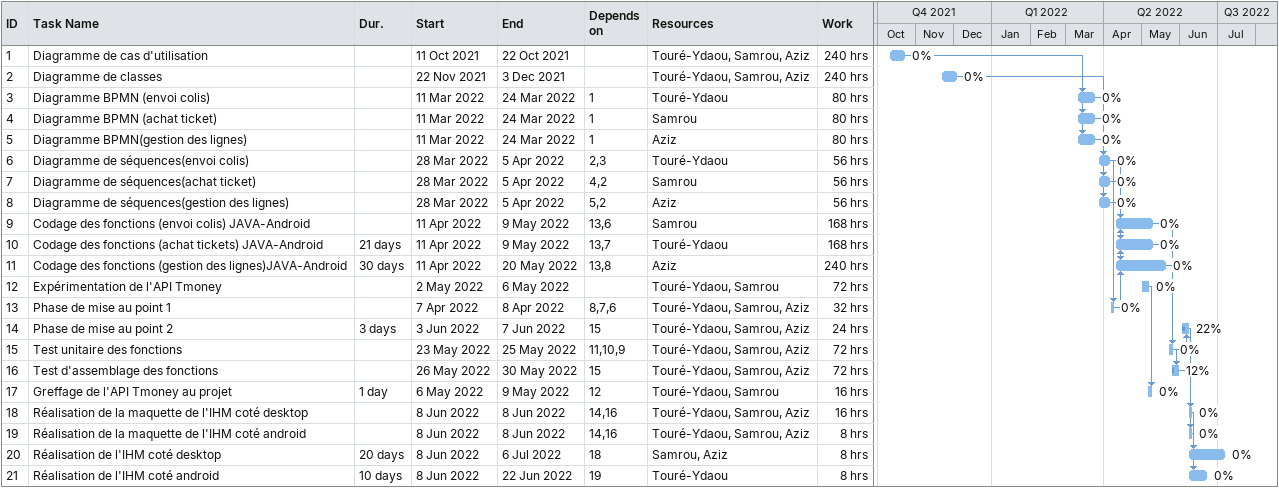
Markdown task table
| ID | Task | Duration | Start | Finish | Predecessors | Resources | % complete | Work (h) |
|---|---|---|---|---|---|---|---|---|
| 1 | Diagramme de cas d'utilisation |  | 2021-10-11 | 2021-10-22 |  | Touré-Ydaou, Samrou, Aziz | 0 | 240 |
| 2 | Diagramme de classes |  | 2021-11-22 | 2021-12-03 |  | Touré-Ydaou, Samrou, Aziz | 0 | 240 |
| 3 | Diagramme BPMN (envoi colis) |  | 2022-03-11 | 2022-03-24 | 1 | Touré-Ydaou | 0 | 80 |
| 4 | Diagramme BPMN (achat ticket) |  | 2022-03-11 | 2022-03-24 | 1 | Samrou | 0 | 80 |
| 5 | Diagramme BPMN(gestion des lignes) |  | 2022-03-11 | 2022-03-24 | 1 | Aziz | 0 | 80 |
| 6 | Diagramme de séquences(envoi colis) |  | 2022-03-28 | 2022-04-05 | 2, 3 | Touré-Ydaou | 0 | 56 |
| 7 | Diagramme de séquences(achat ticket) |  | 2022-03-28 | 2022-04-05 | 4, 2 | Samrou | 0 | 56 |
| 8 | Diagramme de séquences(gestion des lignes) |  | 2022-03-28 | 2022-04-05 | 5, 2 | Aziz | 0 | 56 |
| 9 | Codage des fonctions (envoi colis) JAVA-Android |  | 2022-04-11 | 2022-05-09 | 13, 6 | Samrou | 0 | 168 |
| 10 | Codage des fonctions (achat tickets) JAVA-Android | 21d | 2022-04-11 | 2022-05-09 | 13, 7 | Touré-Ydaou | 0 | 168 |
| 11 | Codage des fonctions (gestion des lignes)JAVA-Android | 30d | 2022-04-11 | 2022-05-20 | 13, 8 | Aziz | 0 | 240 |
| 12 | Expérimentation de l'API Tmoney |  | 2022-05-02 | 2022-05-06 |  | Touré-Ydaou, Samrou | 0 | 72 |
| 13 | Phase de mise au point 1 |  | 2022-04-07 | 2022-04-08 | 8, 7, 6 | Touré-Ydaou, Samrou, Aziz | 0 | 32 |
| 14 | Phase de mise au point 2 | 3d | 2022-06-03 | 2022-06-07 | 15 | Touré-Ydaou, Samrou, Aziz | 22 | 24 |
| 15 | Test unitaire des fonctions |  | 2022-05-23 | 2022-05-25 | 11, 10, 9 | Touré-Ydaou, Samrou, Aziz | 0 | 72 |
| 16 | Test d'assemblage des fonctions |  | 2022-05-26 | 2022-05-30 | 15 | Touré-Ydaou, Samrou, Aziz | 12 | 72 |
| 17 | Greffage de l'API Tmoney au projet | 1d | 2022-05-06 | 2022-05-09 | 12 | Touré-Ydaou, Samrou | 0 | 16 |
| 18 | Réalisation de la maquette de l'IHM coté desktop |  | 2022-06-08 | 2022-06-08 | 14, 16 | Touré-Ydaou, Samrou, Aziz | 0 | 16 |
| 19 | Réalisation de la maquette de l'IHM coté android |  | 2022-06-08 | 2022-06-08 | 14, 16 | Touré-Ydaou, Samrou, Aziz | 0 | 8 |
| 20 | Réalisation de l'IHM coté desktop | 20d | 2022-06-08 | 2022-07-06 | 18 | Samrou, Aziz | 0 | 8 |
| 21 | Réalisation de l'IHM coté android | 10d | 2022-06-08 | 2022-06-22 | 19 | Touré-Ydaou | 0 | 8 |
